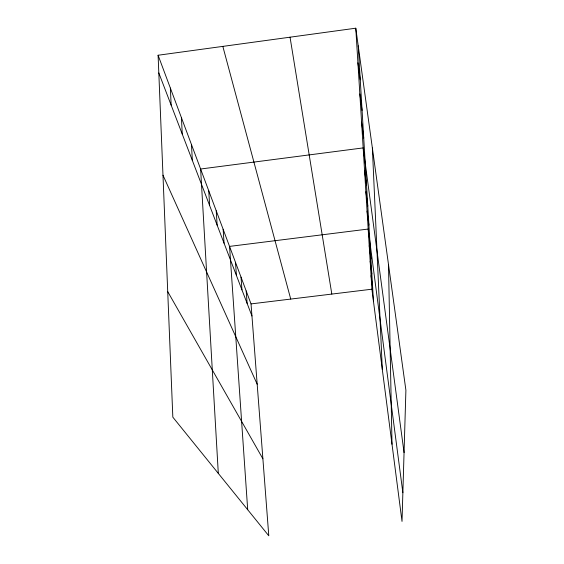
<?xml version="1.0" encoding="UTF-8"?>
<svg xmlns="http://www.w3.org/2000/svg" width="564" height="564" viewBox="0 0 564 564"><rect width="100%" height="100%" fill="white"/><g stroke="black" fill="none" stroke-linecap="round" stroke-linejoin="round"><path stroke-width="0.85" d="M158.096 55.244L251.029 303.904L268.788 535.8L172.831 417.163L158.096 55.244L355.778 28.2L405.904 390.232L402.019 521.411L371.895 289.205L355.778 28.2M251.029 303.904L371.895 289.205M167.719 291.623L262.894 458.8M162.982 175.2L257.177 384.197M158.815 72.946L251.953 315.981M222.829 46.389L290.728 299.075M290.044 37.196L331.822 294.084M357.914 62.787L360.255 79.827M359.839 93.962L362.074 110.396M361.587 122.205L363.731 138.067M404.057 452.596L363.174 147.902L200.615 169.01L218.31 473.393M364.584 170.737L366.565 185.577M365.881 191.732L367.784 206.114M367.072 211.112L368.919 225.057M402.865 492.717L368.179 229.047L229.541 246.397L247.702 509.729M369.209 245.707L370.929 258.848M370.167 261.21L371.838 273.977M371.063 275.676L372.677 288.098M246.193 290.961L247.124 303.369M241.025 277.121L241.956 289.889M235.484 262.302L236.415 275.436M223.14 229.266L224.063 243.204M216.223 210.781L217.147 225.156M208.743 190.759L209.653 205.599M358.232 45.874L373.467 301.296M191.471 144.539L192.338 160.416M181.432 117.686L182.264 134.133M170.363 88.069L171.146 105.123M372.374 148.029L382.321 369.568M388.497 264.488L392.008 444.27"/></g></svg>
